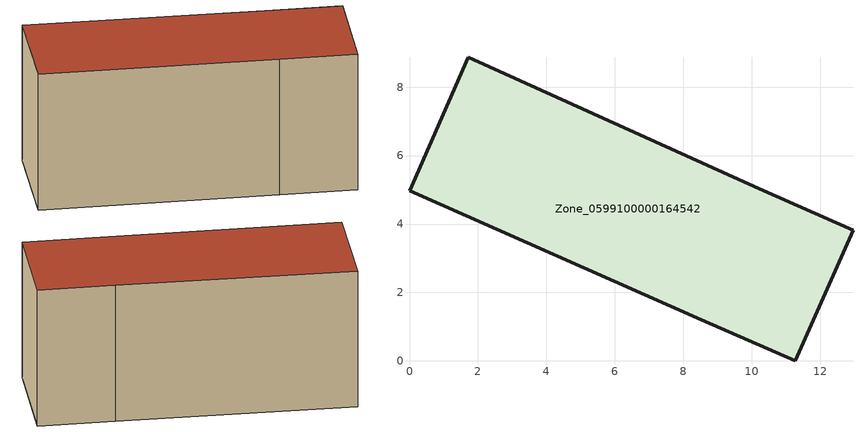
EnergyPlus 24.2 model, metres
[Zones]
Zone_0599100000164542
 floor ground (C_G): 0,4.97 1.72,8.88 10.22,5.04 12.96,3.82 11.27,0 8.52,1.2 z0
 wall outside (C_F): 8.52,1.2 11.27,0 12.96,3.82 10.22,5.04 1.72,8.88 0,4.97 8.52,1.2 z0:5.78
 roof outside (C_R): 1.72,8.88 0,4.97 8.52,1.2 11.27,0 12.96,3.82 10.22,5.04 z5.78
[BUILDING]
Pand.0599100000164542: North Axis=0; Terrain=City; Loads Convergence Tolerance Value=0.04; Temperature Convergence Tolerance Value=0.4; Solar Distribution=FullExterior; Maximum Number of Warmup Days=25; Minimum Number of Warmup Days=1
[Site:Location]
Rotterdam.The.Hague.AP_ZH_NLD Design_Conditions: Latitude=51.96; Longitude=4.45; Time Zone=1; Elevation=-4.5
[SITE:GROUNDTEMPERATURE:BUILDINGSURFACE]
18, 18, 18, 18, 18, 18, 18, 18, 18, 18, 18, 18
[MATERIAL] Thermal Absorptance=0.9; Solar Absorptance=0.7; Visible Absorptance=0.7
Name | Roughness | Thickness | Conductivity | Density | Specific Heat
G.TI.1946-1964 | MediumSmooth | 0.15 | 1 | 540 | 1210
F.TI.1946-1964 | Rough | 0.3 | 0.857143 | 1920 | 840
R.TI.1946-1964 | MediumRough | 0.2 | 0.277778 | 1500 | 1000
[CONSTRUCTION]
C_G: G.TI.1946-1964
C_F: F.TI.1946-1964
C_R: R.TI.1946-1964
[ZONE]
Zone_0599100000164542: Type=1; Multiplier=1; Ceiling Height=Autocalculate; Volume=Autocalculate; Floor Area=autocalculate; Part of Total Floor Area=Yes
[ZONEINFILTRATION:DESIGNFLOWRATE]
Infil_Zone_0599100000164542: Zone or ZoneList or Space or SpaceList=Zone_0599100000164542; Schedule=AlwaysOn; Design Flow Rate Calculation Method=Flow/Area; Flow Rate per Floor Area=0.003; Constant Term Coefficient=1; Temperature Term Coefficient=0; Velocity Term Coefficient=0; Velocity Squared Term Coefficient=0
[HVACTEMPLATE:ZONE:IDEALLOADSAIRSYSTEM]
Zone_0599100000164542: Maximum Heating Supply Air Temperature=50; Minimum Cooling Supply Air Temperature=13; Maximum Heating Supply Air Humidity Ratio=0.0156; Minimum Cooling Supply Air Humidity Ratio=0.0077; Heating Limit=NoLimit; Cooling Limit=NoLimit; Dehumidification Control Type=ConstantSensibleHeatRatio; Cooling Sensible Heat Ratio=0.7; Dehumidification Setpoint=60; Humidification Control Type=None; Humidification Setpoint=30; Outdoor Air Method=None; Outdoor Air Flow Rate per Person=0.00944; Outdoor Air Flow Rate per Zone Floor Area=0; Outdoor Air Flow Rate per Zone=0; Demand Controlled Ventilation Type=None; Outdoor Air Economizer Type=NoEconomizer; Heat Recovery Type=None; Sensible Heat Recovery Effectiveness=0.7; Latent Heat Recovery Effectiveness=0.65
[ZONECONTROL:THERMOSTAT]
ThermostatControl_Zone_0599100000164542: Zone or ZoneList=Zone_0599100000164542; Control Type Schedule=DualSetpointControlType; Control 1=Thermostat_Zone_0599100000164542; Temperature Difference Between Cutout And Setpoint=0
[THERMOSTATSETPOINT:DUALSETPOINT]
Thermostat_Zone_0599100000164542: Heating Setpoint Temperature Schedule=HeatingSetpoint_Zone_0599100000164542; Cooling Setpoint Temperature Schedule=CoolingSetpoint_Zone_0599100000164542
[SCHEDULE:COMPACT]
HeatingSetpoint_Zone_0599100000164542: Through: 12/31, For: AllDays, Until: 24:00, 21
CoolingSetpoint_Zone_0599100000164542: Through: 12/31, For: AllDays, Until: 24:00, 24
DualSetpointControlType: Through: 12/31, For: AllDays, Until: 24:00, 4
AlwaysOn: Through: 12/31, For: AllDays, Until: 24:00, 1
